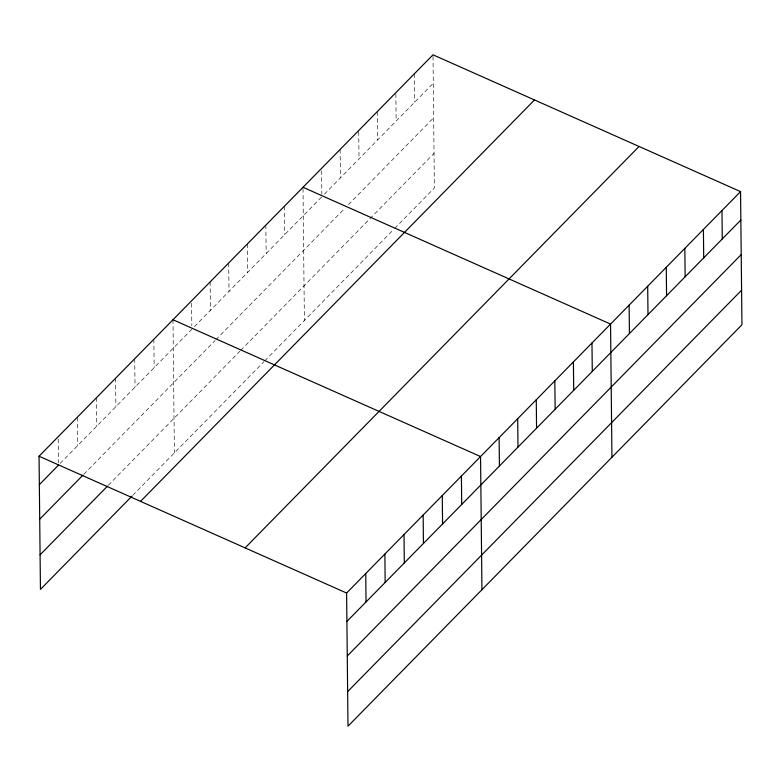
<?xml version="1.0" encoding="UTF-8"?>
<svg xmlns="http://www.w3.org/2000/svg" width="781" height="781" viewBox="0 0 781 781"><rect width="100%" height="100%" fill="white"/><g stroke="black" fill="none" stroke-linecap="round" stroke-linejoin="round"><path stroke-width="0.59" stroke-dasharray="3.9 2.93" d="M60.147 463.445L191.862 329.231M194.401 326.643L321.87 196.763M324.398 194.176L433.299 83.216M83.801 474.272L215.019 340.575M215.859 339.715L345.026 208.107M348.404 204.661L433.66 117.785M108.305 485.304L239.874 351.245M240.714 350.386L434.031 153.398M132.79 495.291L263.871 361.73M264.72 360.871L393.878 229.253M394.717 228.394L434.392 187.967L433.006 54.807M414.428 73.736L414.731 102.135M395.869 93.837L396.152 121.065M377.282 111.585L377.584 139.984M358.723 131.686L359.016 158.914M340.145 149.425L340.438 177.834M321.596 170.717L321.84 194.391M303.008 188.465L304.395 320.435M284.43 206.204L284.723 234.603M265.852 225.123L266.155 253.532M247.284 244.053L247.577 272.452M228.706 262.972L229.009 291.381M210.138 281.902L210.431 310.301M191.589 303.194L191.823 325.677M172.991 319.751L174.388 452.902M153.857 339.247L154.16 367.646M134.722 358.743L135.025 387.151M115.588 378.238L115.891 406.647M96.453 397.734L96.756 426.143M77.319 417.239L77.622 445.639M58.214 439.098L58.458 462.772"/><path stroke-width="1.17" d="M131.96 496.14L40.446 589.391L39.05 456.231L433.006 54.807L740.554 191.609L741.95 324.769L347.994 726.193L346.608 593.033L740.554 191.609M39.343 484.64L58.487 465.134M39.714 519.209L82.971 475.121M40.085 554.822L107.466 486.153M140.541 501.373L534.497 99.948M245.107 547.891L639.063 146.467M346.901 621.442L740.857 220.017M347.262 656.011L741.218 254.586M347.633 691.624L741.589 290.2M302.999 187.274L610.547 324.076L611.943 457.236M172.991 319.751L480.549 456.553L481.945 589.704M39.05 456.231L346.608 593.033M721.986 210.538L722.279 238.937M703.408 229.458L703.71 257.867M684.839 248.387L685.132 276.786M666.271 267.307L666.564 295.716M647.693 286.227L647.996 314.636M629.125 305.156L629.418 333.565M591.978 343.005L592.281 371.405M573.41 361.925L573.703 390.334M554.832 380.855L555.135 409.254M536.264 399.774L536.557 428.183M517.696 418.704L517.988 447.103M499.118 437.624L499.42 466.032M461.415 476.049L461.708 504.448M442.28 495.544L442.573 523.953M423.146 515.04L423.439 543.449M404.011 534.536L404.304 562.945M384.877 554.041L385.17 582.441M365.742 573.537L366.035 601.936"/></g></svg>
